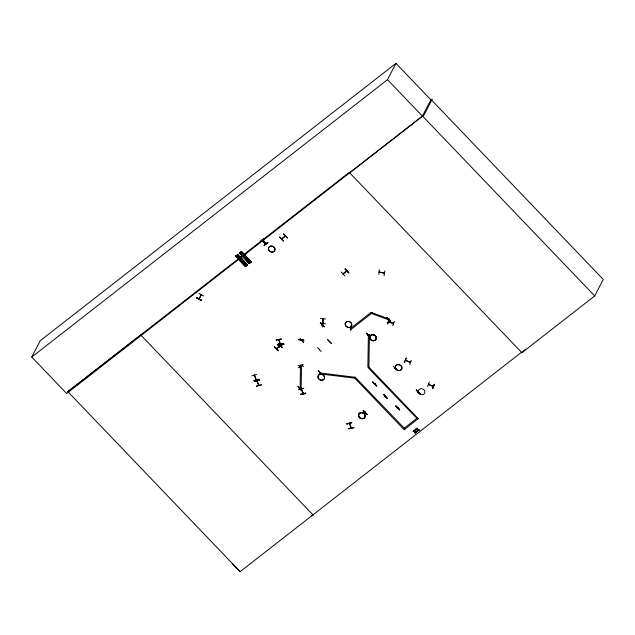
<?xml version="1.0" encoding="UTF-8"?>
<svg xmlns="http://www.w3.org/2000/svg" width="635" height="635" viewBox="0 0 635 635"><rect width="100%" height="100%" fill="white"/><g stroke="black" fill="none" stroke-linecap="round" stroke-linejoin="round"><path stroke-width="0.95" d="M264.16 242.356L264.128 241.768M301.292 387.977L300.157 388.056L300.45 365.863L301.585 365.784M301.188 388.183L301.482 365.99M418.354 418.513L404.138 429.72L354.79 378.158L319.469 373.864L319.588 372.721M320.199 323.151L325.509 323.818M320.286 318.254L325.565 318.968M323.096 323.144L323.128 318.421M355.632 377.38L354.79 378.158L354.909 377.015M418.251 418.719L368.903 367.157L367.871 367.03L368.403 334.661M417.616 419.092L368.165 367.728L368.903 367.157L369.427 334.788M298.633 339.614L303.935 340.289L298.704 339.455M298.291 365.442L303.594 366.347M300.926 365.093L300.847 365.768L301.165 365.069M300.982 365.046L300.418 365.966L301.077 365.99M301.363 340.447L301.498 339.725M301.093 365.704L301.046 365.26M322.31 327.088L322.437 322.143M350.726 328.216L350.314 327.906M350.679 330.541L350.845 325.58M319.595 349.139L319.484 349.671M329.676 341.582L329.2 341.749L329.684 341.511M254.691 375.539L254.333 374.991M256.23 379.452L256.191 379.928L254.508 374.952M303.181 393.446L301.268 388.834M253.849 380.563L258.81 379.174M256.437 386.183L261.326 384.905M258.77 379.325L253.929 380.778M300.784 394.43C309.428 391.438 305.276 394.621 300.823 394.248M353.83 427.696C350.131 427.157 344.567 430.466 353.83 427.672M281.44 345.75L281.17 345.519M277.685 344.821C292.156 340.011 270.796 352.369 282.765 344.059M282.821 344.273L282.805 343.876L278.971 346.813M323.072 322.755L322.755 323.461L322.945 318.397M322.977 322.961L322.739 323.39M379.293 269.645L378.77 274.415M379.841 271.963L379.611 272.32L379.881 271.899M384.072 272.883L383.905 273.137M384.866 270.883L384.088 275.709M301.546 340.169L301.18 340.423L301.315 339.701M280.218 344.138L278.606 339.63M199.287 298.331L199.168 298.696M201.358 294.894L200.946 295.267L201.216 294.632M323.04 319.167L323.175 318.865M388.834 318.643L388.445 319.715L371.443 313.484L371.832 312.404L371.443 313.484L350.972 329.446L350.361 328.485M199.017 298.863L201.168 294.846L199.287 299.006M388.914 319.294L387.628 323.715M389.215 319.27L387.596 323.858L389.215 319.27L388.429 319.826M388.803 321.913L388.374 321.755M392.994 323.151L393.351 323.715L393.589 323.302M394.303 321.405L392.755 325.723M281.003 345.623L281.265 345.289M276.638 348.845L280.432 345.67M302.466 340.606L301.911 340.701L302.554 340.328M343.202 274.01L346.893 270.724M300.45 388.247L300.244 388.104M320.207 372.983L319.683 373.118L320.238 372.578M394.772 368.284L394.716 367.983M394.899 368.173L395.224 367.887M404.225 362.355L406.329 357.973L404.566 362.339M405.416 360.22L410.321 362.553L410.535 362.148M409.94 361.974L409.908 362.172M409.773 364.76L411.258 360.283M397.867 407.543L398.201 407.773M417.806 392.478L417.957 392.041M427.53 386.54L429.355 382.04M432.975 386.04L432.911 386.453L433.126 385.969M432.522 388.707L434.364 384.207L432.618 388.58M521.414 352.338L521.819 352.758L594.701 295.942L422.489 116.007L66.667 393.517L31.75 357.037L40.211 340.717L395.954 63.341L430.871 99.83M198.938 293.441L203.732 296.029M239.339 259.532L241.252 258.072M240.3 260.683L242.26 259.144M243.078 256.611L244.991 255.159M244.086 257.683L245.999 256.23M264.247 245.65L267.906 242.372L264.104 245.316M266.144 243.808L262.517 239.808M283.631 234.021L287.449 237.871L283.75 233.998M281.702 238.649L285.329 236.029M282.027 238.871L281.662 239.125L282.083 238.419M282.043 238.895L282.043 238.49M284.909 236.363L285.448 235.791M285.575 235.926L284.996 236.188M283.52 240.855L283.242 241.149L279.702 237.141M287.33 237.887L283.607 234.029M31.75 357.037L387.501 79.661L395.954 63.341M251.841 375.841L256.738 374.499M259.342 380.143L254.429 381.46L259.413 380.071M276.154 339.955L281.305 339.074L276.209 339.86M256.246 379.603L254.214 375.229M278.908 339.36L280.432 344.051M279.09 339.788L278.741 340.154L278.987 339.455M259.397 380.048L254.429 381.46M277.749 345.067C290.147 342.908 281.392 345.115 277.725 344.686M278.392 343.908L282.305 347.607L278.606 343.741M276.55 348.393L280.178 345.773M280.138 343.916L280.051 344.337M257.016 380.873L259.072 385.278M279.924 345.765L279.94 346.25L280.186 345.559M279.884 346.234L280.305 345.535M274.415 346.996C280.9 354.552 278.257 348.79 274.391 347.027M281.13 345.384L281.376 346.019M281.63 345.607L281.297 346.004M300.133 338.836L303.824 342.741L300.18 338.749M302.347 340.185L302.085 340.392M302.427 340.193L302.046 340.86L302.435 340.566M303.935 340.289L298.648 339.55M432.3 98.981L423.91 115.157L349.655 172.791M344.995 269.089L348.885 272.812L345.21 268.93M343.122 273.558L346.702 270.986M343.178 273.987L343.384 273.352M320.445 323.024L324.334 326.747L320.659 322.866M302.871 364.68L299.069 367.633M301.212 365.466L300.823 366.331L300.633 365.625M348.671 272.979L345.067 268.954M300.847 366.03L300.474 365.998M301.038 365.744L301.22 365.125M321.834 325.199L322.485 324.358M322.596 324.318L322.151 324.93M322.31 325.088L322.588 324.564M322.961 324.366L322.374 324.787M317.492 347.647L321.183 351.52M297.998 386.794L301.72 390.66L298.117 386.636M303.76 388.287L298.664 389.414L303.689 388.422M299.982 388.31L300.323 388.112M300.061 388.763L300.363 388.525M301.53 388.874L301.419 389.263M327.724 339.606L331.446 343.535L327.676 339.701M303.292 393.049L303.046 393.057M301.363 389.088L303.292 393.732L303.22 393.017M319.754 373.062L320.119 372.602M350.377 327.7L350.242 328.176M379.412 271.732L379.151 272.153L384.508 273.209M384.437 272.971L379.174 272.193M350.742 327.739L350.671 328.247L350.853 327.811M384.008 272.915L383.913 273.352M384.31 273.447L384.54 273.042M350.25 328.692L370.832 312.523M366.617 333.224C368.983 337.812 373.428 339.804 366.609 333.224M368.49 334.891L368.84 334.74M368.387 335.153L368.832 334.701M390.62 321.27L386.913 317.476M388.366 319.389L388.39 319.842M388.628 319.191L388.366 319.834L388.747 319.167M388.525 321.318L388.414 321.755L393.343 323.683M388.437 321.802L388.652 321.318M388.85 321.953L389.001 321.453M393.152 323.08L393.065 323.326M393.295 323.699L393.502 323.215M346.821 423.926L351.814 422.592L346.877 423.831M351.234 427.76L349.583 423.188M372.689 382.103C384.762 393.827 364.649 373.983 376.38 385.977M351.099 427.371L351.338 427.363M375.182 383.286L374.801 383.953L375.309 383.421M375.19 383.683L374.84 383.921L375.317 383.461M365.22 412.067L365.181 412.544L365.609 412.25L365.117 412.329M365.276 412.504L365.562 412.321M367.022 414.282C362.783 411.829 360.807 407.178 367.014 414.29M396.923 369.951L393.248 366.062M394.978 367.99L394.589 368.268L394.978 367.776M385.096 396.565L385.175 397.026M385.31 396.613L384.929 396.907L385.604 396.478M405.59 360.005L405.781 360.616M405.44 360.466L405.662 359.981M410.448 362.061L410.226 362.537L410.099 361.91M395.716 406.17C399.859 408.456 402.138 413.441 395.732 406.154M398.343 407.479L398.216 407.345M399.669 409.765L395.907 406.011M416.235 390.176L420.124 393.898L416.441 390.017M417.933 392.24L418.132 391.819M404.265 428.188L416.901 418.338M404.979 428.942L355.529 377.587M428.617 384.072L428.466 384.524L428.689 384.048M428.871 384.691L429.038 384.199M433.475 386.12L433.253 386.596L428.474 384.5M434.372 384.358L432.578 388.683M433.562 386.207L433.38 386.596M414.798 431.689L413.139 431.308L414.798 431.689L415.092 433.348L415.171 431.776L416.457 432.205L415.171 431.776M414.75 431.371C411.194 430.776 415.552 429.308 414.679 431.506M414.766 429.958L415.06 431.594L416.671 432.117L415.123 431.459L414.766 429.958L414.393 430.332M417.187 429.903L415.6 429.387L417.258 429.768L417.552 431.435L417.258 429.768M417.211 429.45C413.655 428.855 418.013 427.387 417.139 429.585M417.155 428.173L417.512 429.673L419.203 430.062L417.512 429.673M415.465 432.975L415.107 431.911M418.846 430.427L417.56 429.998L419.203 430.062M594.701 295.942L603.25 279.448L431.03 99.52L422.418 116.141L387.501 79.661M256.81 380.921L258.739 385.501M349.21 423.489L351.131 428.03M322.358 324.596L322.921 324.628L322.469 324.588M265.716 244.126L262.08 240.141M274.582 346.869L278.297 350.718M341.154 272.026L344.837 275.908M298.021 386.778L301.673 390.684M372.88 381.945L376.571 385.818M236.172 255.508L246.078 266.065L245.578 266.414L235.926 255.691M237.72 254.349L247.634 264.906L245.42 266.565L235.514 256.008L245.443 266.557M239.911 252.595L249.817 263.152L249.182 263.644L251.277 261.985M241.086 251.714L250.865 262.342M250.714 262.485L240.824 251.92L250.714 262.485L251.373 261.993L241.467 251.42L251.333 262.017M232.593 563.872L240.133 571.659L521.47 352.298L521.875 352.719L525.375 349.242M261.826 240.419L265.541 244.269M283.496 240.871L279.813 236.99L279.535 237.284M395.978 405.892L399.605 409.892M237.101 254.818L246.991 265.39L247.61 264.922M237.45 254.548L247.388 265.089L237.355 254.619L247.261 265.192L239.855 257.508M239.268 253.079L249.206 263.62M239.641 252.801L249.579 263.334L239.546 252.865L249.412 263.462L242.046 255.762M241.189 251.635L251.103 262.191M246.062 266.089L239.339 259.096M247.499 264.97L240.276 257.167M260.128 241.371L264.089 238.554M264.041 245.451L267.906 242.372M281.726 239.093L285.536 236.029M388.406 321.556L393.47 323.54M417.552 431.435L417.632 429.855M67.77 391.581L140.74 334.939L313.365 515.295M279.146 346.98L282.94 344.035M298.982 367.744L302.887 364.704M302.855 364.847L299.022 367.736M386.85 317.532L390.739 321.247M383.786 394.541L387.318 398.534M244.618 265.287L246.531 263.827M248.356 262.366L250.269 260.914M428.442 384.286L428.95 384.5M432.887 386.207L433.435 386.445M266.192 243.761L262.485 239.887M282.138 347.726L278.463 343.773M324.167 326.866L320.516 322.89M318.389 370.896L322.08 374.769M383.643 394.652L387.469 398.431L383.778 394.541M419.957 394.017L416.298 390.041M245.674 266.382L235.76 255.818L245.713 266.351M311.15 515.66L312.96 514.874M405.463 360.243L410.313 362.315M428.498 384.31L433.38 386.405M256.405 386.167L261.406 384.802M300.752 394.383L305.705 393.168M348.805 428.696L353.751 427.482M251.008 262.263L244.261 255.302M277.662 344.821L282.765 344.011M368.292 334.867L369.324 334.994M319.476 372.928L354.798 377.222M350.195 327.977L350.726 328.049M371.721 312.61L388.731 318.841M201.422 300.474L196.588 297.958L201.398 300.506M521.875 352.719L349.25 172.371L67.913 391.724L240.133 571.659M370.729 312.73L371.443 313.484M262.644 239.776L266.351 243.642M262.057 240.165L265.724 244.134L261.977 240.292M242.419 255.476L249.73 263.192M351.742 422.735L346.821 423.989M281.234 339.209L276.154 340.019M196.755 297.64L201.525 300.276L196.755 297.64M318.437 370.8L322.231 374.666L318.413 370.808M366.538 333.343L370.205 337.248L366.53 333.359M363.268 410.52L366.935 414.425L363.252 410.535M268.803 250.285A3.389 2.929 27.4 0 0 274.518 250.976A3.389 2.929 27.4 0 0 271.716 246.126A3.389 2.929 27.4 0 0 268.803 250.285M268.859 250.174A3.389 2.929 27.4 0 0 274.566 250.873A3.389 2.929 27.4 0 0 271.772 246.023A3.389 2.929 27.4 0 0 268.859 250.174M345.575 325.652A3.397 2.929 27.4 0 0 351.298 326.35A3.397 2.929 27.4 0 0 348.496 321.493A3.397 2.929 27.4 0 0 345.575 325.652M345.646 325.549A3.373 2.913 27.4 0 0 351.338 326.239A3.373 2.913 27.4 0 0 348.551 321.405A3.373 2.913 27.4 0 0 345.646 325.549M318.357 378.444A3.397 2.929 27.4 0 0 324.08 379.143A3.397 2.929 27.4 0 0 321.278 374.277A3.397 2.929 27.4 0 0 318.357 378.444M318.429 378.333A3.373 2.913 27.4 0 0 324.12 379.024A3.373 2.913 27.4 0 0 321.334 374.19A3.373 2.913 27.4 0 0 318.429 378.333M370.062 338.915A3.397 2.929 27.4 0 0 375.785 339.614A3.397 2.929 27.4 0 0 372.983 334.748A3.397 2.929 27.4 0 0 370.062 338.915M370.134 338.804A3.373 2.913 27.4 0 0 375.825 339.495A3.373 2.913 27.4 0 0 373.039 334.661A3.405 2.937 27.4 0 0 370.086 338.852A3.405 2.937 27.4 0 0 375.825 339.55A3.405 2.937 27.4 0 0 373.015 334.677A3.373 2.913 27.4 0 0 370.134 338.804M395.708 368.792A3.397 2.929 27.4 0 0 401.431 369.491A3.397 2.929 27.4 0 0 398.629 364.633A3.397 2.929 27.4 0 0 395.708 368.792M395.78 368.681A3.373 2.913 27.4 0 0 401.471 369.372A3.373 2.913 27.4 0 0 398.685 364.546A3.373 2.913 27.4 0 0 395.78 368.681M358.95 416.87A3.397 2.929 27.4 0 0 364.68 417.568A3.397 2.929 27.4 0 0 361.871 412.702A3.397 2.929 27.4 0 0 358.95 416.87M359.013 416.758A3.389 2.929 27.4 0 0 364.728 417.457A3.389 2.929 27.4 0 0 361.926 412.607A3.405 2.937 27.4 0 0 358.981 416.806A3.405 2.937 27.4 0 0 364.712 417.505A3.405 2.937 27.4 0 0 361.91 412.631A3.389 2.929 27.4 0 0 359.013 416.758M418.743 392.859A3.397 2.929 27.4 0 0 424.466 393.549A3.397 2.929 27.4 0 0 421.664 388.691A3.397 2.929 27.4 0 0 418.743 392.859"/></g></svg>
